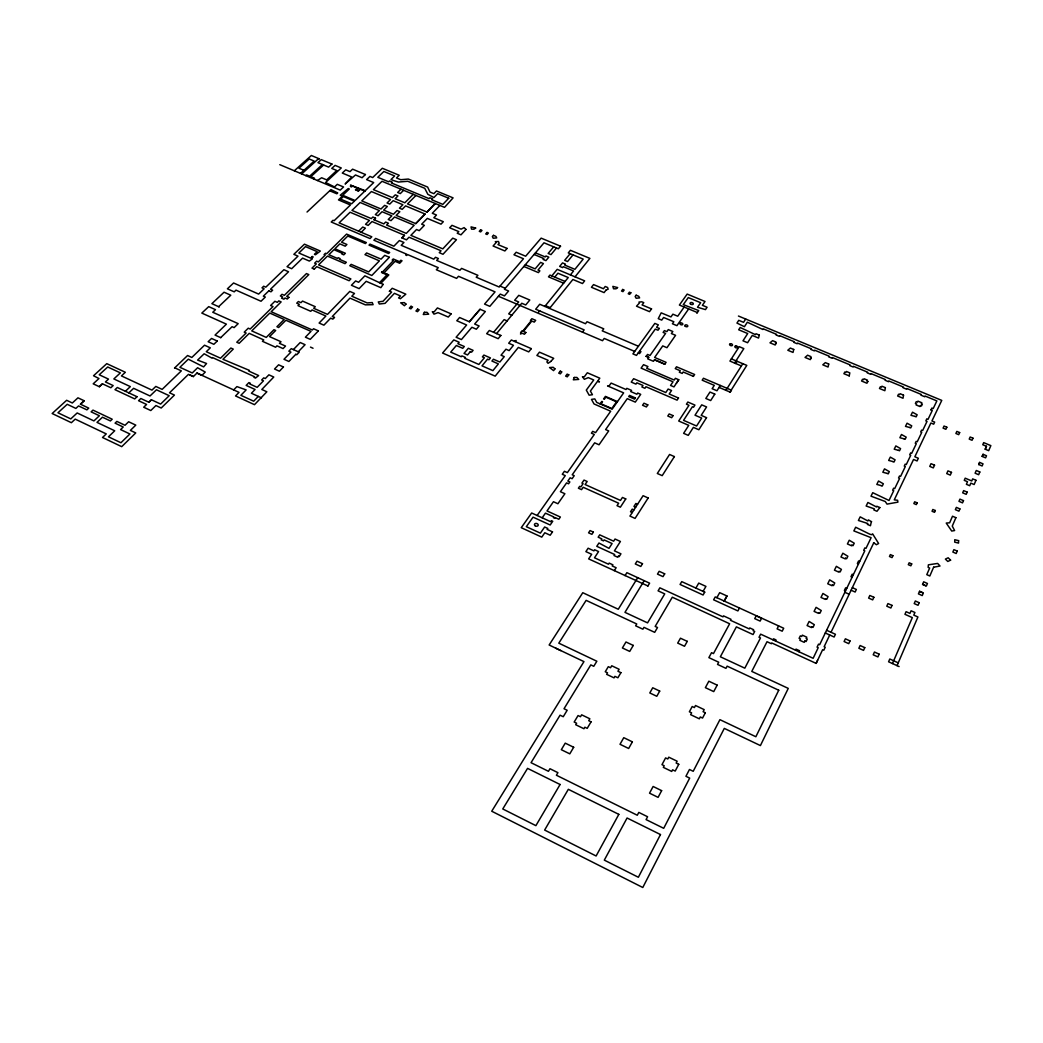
<?xml version="1.0" encoding="UTF-8"?>
<svg xmlns="http://www.w3.org/2000/svg" width="1043" height="1043" viewBox="0 0 1043 1043"><rect width="100%" height="100%" fill="white"/><g stroke="black" fill="none" stroke-linecap="round" stroke-linejoin="round"><path stroke-width="1.5" d="M871.361 521.63L870.449 525.737L867.372 524.394L867.802 523.521L858.402 520.47L860.188 516.859L867.867 520.965L868.402 519.896L871.635 521.748M979.638 462.414L978.725 464.539L982.115 465.973L983.027 463.835L979.638 462.414L978.712 464.539M982.18 456.404L983.067 454.305L986.509 455.752L985.609 457.851L982.18 456.404L983.067 454.305M985.218 449.22L986.469 446.287L982.767 444.735L983.679 442.623L990.85 445.622L988.686 450.667L985.218 449.22L986.469 446.287M897.045 665.643L917.918 616.974L913.785 615.122L914.92 612.489L911.074 610.781L909.939 613.401L906.093 611.68L904.946 614.314L912.325 617.612L892.469 663.557M919.535 591.316L918.427 593.884L922.234 595.579L923.342 593.011L919.535 591.316L922.612 592.659M922.56 584.354L923.668 581.811L927.449 583.493L926.353 586.023L922.56 584.354L925.61 585.723M555.632 648.12L583.95 661.614L491.735 811.232L642.788 887.502L724.298 728.392L760.412 745.576L788.26 688.393L751.781 671.405L767.022 641.719L771.403 643.727L771.781 642.983L816.108 663.374L817.556 660.31M738.431 316.029L941.764 400.395L931.934 420.981L934.671 422.115L933.694 424.188L930.891 423.015L914.841 456.769L918.348 458.268L917.071 460.967L913.551 459.481L894.268 499.858L897.606 500.275L897.919 502.139L887.032 504.121L885.246 501.5L871.009 496.181L872.73 492.687L889.014 500.471L893.721 490.679L892.652 490.223L893.616 488.202L894.685 488.659L899.614 478.424L898.545 477.968L899.509 475.986L900.565 476.442L905.324 466.534L904.268 466.091L905.207 464.135L906.263 464.591L910.735 455.283L909.692 454.826L910.617 452.91L911.66 453.353L916.302 443.705L915.259 443.262L916.171 441.372L917.214 441.815L921.725 432.415L920.695 431.985L921.595 430.12L922.625 430.55L927.031 421.398L925.832 420.903L926.823 418.843L928.022 419.338L932.273 410.486L931.086 409.99L931.777 408.517M816.161 663.4L822.627 649.711L823.787 650.245L825.222 647.234L824.126 646.725L829.733 635.004M831.023 632.28L873.773 542.764M931.073 409.99L931.999 408.061L933.198 408.556L936.862 400.929L925.115 396.053L924.776 396.757L920.917 395.154L921.269 394.45L906.902 388.491L906.55 389.182L903.121 387.761L903.473 387.07L888.858 380.995L888.493 381.686L885.09 380.265L885.442 379.574L871.022 373.59L870.657 374.281L867.268 372.873L867.633 372.182L853.461 366.302L853.083 366.98L849.719 365.571L850.084 364.894L832.405 357.553L832.027 358.231L828.677 356.836L829.055 356.158L814.7 350.2L814.309 350.865L810.972 349.483L811.363 348.818L797.556 343.082L797.152 343.747L793.827 342.365L794.231 341.7L779.838 335.716L779.434 336.381L776.122 335.012L776.54 334.347L763.307 328.858L762.889 329.51L747.336 322.222L744.428 326.707L736.945 323.082L738.757 320.331L743.542 322.326L745.693 319.041M799.016 651.797L799.538 650.741L796.044 649.124L795.522 650.18M775.444 640.963L775.979 639.907L773.58 638.811L773.046 639.854M778.6 625.917L777.1 628.864L782.198 631.198L783.697 628.238L715.224 596.935L713.621 599.803L737.896 610.924L739.474 608.017M849.211 375.923L849.823 372.886L846.434 371.477L845.899 372.429L844.856 371.986L843.891 373.707L849.25 375.871M724.116 601.003L726.906 595.957M724.233 601.055L727.023 596.009L719.67 592.659L716.854 597.678M703.086 591.381L705.928 586.388L698.732 583.102L695.877 588.083M647.82 586.114L649.606 583.18L626.882 572.672L625.031 575.632M644.183 580.69L624.966 612.358L647.56 622.88L664.73 593.897L658.081 590.833L659.867 587.835L722.995 616.856L723.529 615.878L731.039 619.333L730.517 620.311L749.278 628.929L749.8 627.951L753.594 629.698L753.085 630.676L754.689 631.419L753.059 634.548L736.384 626.869L720.348 656.777L744.819 668.172L760.49 637.964L759.017 637.286L760.647 634.157L813.136 658.289L818.22 647.69L817.06 647.155L818.507 644.157L819.668 644.691L864.79 550.834L863.695 550.339L864.869 547.901L865.977 548.383L871.114 537.693L853.852 530.9L855.664 527.236L869.992 534.29L871.909 534.681L872.613 533.847L878.61 543.507L876.394 544.707L873.578 542.673M637.716 577.653L618.277 609.255L582.776 592.711L549.139 644.991L560.795 650.61M729.983 392.051L746.801 365.376L731.365 358.87M614.275 570.677L616.139 567.731L612.202 565.932L612.906 564.824L609.177 563.116L608.473 564.211L594.51 557.796L598.565 551.564L594.627 549.752L593.91 550.86L588.135 548.214L585.892 551.63L591.668 554.289L588.656 558.892L647.912 585.97M725.915 390.317L742.812 363.694M720.348 385.467L716.958 390.76L712.134 388.7L714.286 385.362L702.187 380.2L703.451 378.257L731.456 390.199L730.217 392.155L719.096 387.409M734.572 363.042L743.828 348.597L739.226 346.667L729.931 361.087L741.39 365.924M735.654 363.499L737.075 361.282M693.347 376.432L694.625 374.502L676.503 366.784L675.251 368.622L680.271 370.76L679.306 372.195L682.213 373.433L683.178 371.999L693.386 376.354M676.399 383.25L678.758 379.743L675.395 378.309L674.208 380.056L646.699 368.27L647.912 366.549L643.544 364.672L641.106 368.127L673.022 381.803L670.558 385.441L673.961 386.901L678.771 379.756M646.256 356.263L648.733 357.319L647.664 358.831L653.426 361.295L654.496 359.77L664.795 364.216L666.099 362.338L654.626 357.462L662.735 345.898L666.946 347.697L675.577 335.311L671.392 333.551L672.826 331.505L668.289 329.588L666.855 331.635L664.417 330.605L663.126 332.43L665.59 333.421L650.024 355.494L647.547 354.437L646.165 356.393M696.867 313.252L698.732 310.579L683.282 304.634L688.276 297.581L700.661 302.718L697.506 307.255L705.472 309.615L707.089 307.255L702.382 305.299L705.016 301.492L687.168 294.087L679.384 305.051L697.363 312.548M542.177 517.81L545.45 513.143L553.885 516.989L553.429 517.654L554.824 518.293L555.28 517.628L558.839 519.258L560.378 517.028L547.001 510.927L553.455 501.722L557.901 503.743L564.889 493.73L560.404 491.696L566.584 482.896L568.565 483.783L569.856 481.944L567.848 481.045L570.117 477.798L572.125 478.698L574.224 475.686L572.229 474.787L594.653 442.832L599.034 444.774L608.695 430.915L605.618 429.573L627.286 398.635L635.304 402.116L640.702 394.345L637.703 393.042L636.882 394.215L630.728 391.555L631.55 390.382L626.843 388.348L626.009 389.521L611.133 383.081L609.086 385.936L607.587 385.91L623.636 392.872L612.163 409.156L596.752 402.429L594.784 398.908L591.498 399.391L594.028 403.954L610.69 411.229L595.592 432.623L592.698 431.359L591.407 433.184L594.301 434.462L567.379 472.609L564.419 471.293L562.294 474.278L565.267 475.621L537.119 515.49M688.667 308.924L676.933 325.651L672.409 323.76L673.843 321.739L663.609 317.489L661.731 320.11L658.25 318.65L661.197 312.848L670.949 316.929L672.891 314.178L677.741 316.212L684.169 307.046M600.051 403.863L601.824 401.399L602.541 401.724L601.055 403.81L611.837 408.517L616.569 401.816L605.827 397.135L604.301 399.26L603.584 398.947L605.409 396.392L617.469 401.633M582.45 332.13L584.158 329.888L535.685 309.21L539.726 304.256L585.488 323.721L587.04 321.713L603.754 328.819L602.228 330.853L638.407 346.25M549.544 308.428L572.881 279.498L582.502 283.54L584.641 280.854L557.21 269.355L551.825 275.887M575.032 276.825L589.895 258.39L570.43 250.307L568.279 252.914L583.193 259.12L574.902 269.329L564.667 265.052L565.436 264.114L562.542 262.901L559.674 266.369L562.581 267.595L563.324 266.695L573.572 270.984L570.391 274.883M514.499 341.361L516.063 340.461L515.112 341.622M539.414 310.801L538.488 311.948L539.857 310.983M544.811 306.42L568.239 277.542L557.94 273.227L554.759 277.112M573.024 254.883L567.561 261.532L564.667 260.333L570.143 253.684M496.559 333.604L521.761 303.265L525.724 304.96L529.792 300.032L518.775 295.338L514.668 300.241L518.658 301.948L508.71 313.865L511.839 315.208M493.574 332.3L504.147 319.627L507.341 320.996M556.493 248.012L550.965 254.609L548.149 253.436L553.703 246.852M469.337 321.739L480.041 309.263L485.334 311.531L474.669 324.047L479.115 325.964L476.351 329.21L471.905 327.28L461.423 339.562L456.104 337.241L466.625 324.999L456.795 320.736L459.585 317.515L469.389 321.766L480.106 309.289M389.352 291.349L392.22 288.285L405.831 294.178L400.382 298.728L398.569 297.933L400.434 295.925L394.423 293.318L385.076 303.344L379.326 304.021L378.27 301.935L383.042 301.271L391.633 292.105L389.495 291.193M379.443 282.757L387.461 274.348M380.799 283.357L388.817 274.935L381.881 272.106M381.986 271.988L381.516 272.484L386.992 274.844M382.246 272.262L393.433 260.581L392.168 260.046L393.211 258.964L399.521 261.663L400.851 260.268L402.037 260.776L399.678 263.253L395.101 261.298L383.915 272.979M258.325 396.418L253.71 401.216L240.868 395.31L246.148 389.899L236.917 386.601L233.645 389.913M298.246 351.778L305.077 344.698L300.215 342.521L293.37 349.588M439.898 205.432L432.297 213.267L436.469 215.014L433.862 217.726L443.327 221.703L441.006 224.154L427.317 218.404L421.685 224.206L424.358 225.34L419.234 230.659L416.522 229.512L410.877 235.353L442.806 248.86L452.753 238.156L456.456 239.721L443.001 254.27L439.259 252.68L441.033 250.776L409.025 237.217L406.483 239.851L401.933 237.908L404.475 235.288L372.038 221.546L368.153 225.405L365.532 224.297L369.431 220.438L350.083 212.237L339.118 222.863L371.803 236.787L370.03 238.56L331.231 222.016L333.043 220.282L334.099 220.725L350.435 204.976L338.467 199.904L342.417 196.149L340.24 195.224L348.258 188.548L349.327 188.992L342.704 195.289L355.076 200.504L373.694 182.564L366.614 179.605L369.952 176.41L372.664 177.545L382.338 168.275L399.208 175.276L396.483 177.949L400.747 179.722L408.295 179.044L427.63 187.062L430.003 192.055L433.862 193.659L436.482 190.986L453.092 197.87L444.54 207.361L382.012 181.286L373.407 189.63L392.468 197.609L395.284 194.832L397.944 195.941L395.141 198.731L404.814 202.785L413.25 194.311M415.766 223.632L425.062 214.037L405.61 205.888L402.207 209.317L399.456 208.17L402.872 204.741L393.185 200.673L389.756 204.089L387.07 202.968L390.512 199.552L371.425 191.547L361.778 200.895L380.995 208.991L384.645 205.367L387.331 206.488L383.681 210.125L393.433 214.232L397.083 210.556L399.821 211.716L396.184 215.379L415.753 223.632L425.049 214.037M426.965 212.068L435.27 203.489L426.965 212.055L407.539 203.933L415.961 195.445M401.907 237.908L404.462 235.275M361.23 232.289L365.376 228.169L362.755 227.061L358.609 231.168M375.48 218.13L373.902 219.695L383.811 223.893L385.649 222.055L388.413 223.228L386.588 225.066L406.275 233.397L414.175 225.262L394.58 216.996L390.995 220.621L388.231 219.46L391.829 215.836L382.077 211.729L378.048 215.718L375.35 214.584L379.378 210.595L360.148 202.485L351.96 210.412L371.295 218.587L372.886 217.022L375.584 218.17L374.007 219.734M403.628 190.295L400.316 193.581L397.657 192.473L400.968 189.187M314.269 269.12L316.746 266.669L349.105 280.723L350.878 278.924L318.558 264.896L327.476 256.096L344.985 263.657L346.354 262.275L339.366 259.264L340.083 258.547L338.141 257.699L337.411 258.416L328.858 254.727L333.956 249.694L342.482 253.371L341.843 254.01L343.786 254.844L345.376 253.266L334.907 248.769L339.862 243.866L345.22 246.174L346.915 244.492L341.569 242.198L347.801 236.044L365.376 243.554L366.367 242.563L346.589 234.101L326.615 253.749L325.468 253.253L324.073 254.622L325.22 255.118L318.324 261.91L316.668 261.18L314.647 263.162L316.316 263.879L312 268.129L314.334 269.146M174.507 368.049L187.571 355.52L191.821 357.462L204.532 345.207L210.295 347.827L206.279 351.713L220.542 358.205L230.881 348.036L233.267 349.105L222.941 359.3L249.433 370.408L248.782 371.06L258.651 375.558L255.483 378.074L253.997 377.397L254.622 376.771L212.576 357.606L212.029 358.153L204.154 353.773L197.609 360.109L206.566 363.499L203.62 366.901L188.314 359.183L179.891 367.292L192.251 372.964L197.596 367.749L205.262 372.077L201.951 375.35L196.958 373.055L193.346 376.588L188.47 374.346L169.514 392.794L174.442 395.075L161.209 408.022L155.928 405.544L150.792 410.538L143.712 407.226L146.581 404.462L138.55 400.708L140.844 398.504L148.862 402.246L151.444 399.782L160.635 404.071L169.214 395.701L156.463 389.782L150.023 395.975L133.621 388.322L128.81 392.872M220.699 337.645L232.081 326.707L234.114 327.606L238.182 323.656L212.759 312.261L215.484 309.667L208.717 306.629L201.821 313.096L226.396 324.151L215.041 335.09L220.764 337.671M149.201 401.946L151.444 399.782M174.742 367.827L181.326 370.865L162.16 389.378L155.811 386.431L151.965 390.121L121.431 375.91L125.343 372.273L106.777 363.655L93.531 375.754L98.968 378.518L93.192 383.824L99.346 386.718L102.436 383.798L110.845 387.735L113.179 385.571L105.421 381.947L108.498 379.104L99.228 374.776L107.716 366.993L120.375 372.873L113.843 378.935L130.336 386.614L125.395 391.281M218.652 306.681L230.777 295.208L224.049 292.223L211.885 303.656L219.304 306.981M307.033 212.029L330.957 189.604L337.723 192.942L336.824 193.789L329.692 190.778M99.346 386.718L102.462 383.811M80.441 404.189L84.157 400.747L77.951 397.826L72.332 402.989L66.648 400.29L52.15 413.523L71.38 422.702L75.213 419.13L106.269 433.901L102.514 437.499L121.718 446.652L135.746 432.936L130.375 430.394L135.786 425.127L128.654 421.763L125.017 425.27L116.881 421.424L115.069 423.158L123.23 427.017L120.571 429.573L129.906 433.992L120.936 442.74L108.472 436.808L114.717 430.785L96.986 422.376L102.462 417.2L110.402 420.942L112.214 419.221L92.97 410.121L91.119 411.855L99.398 415.753L93.922 420.916L77.169 412.963L70.781 418.895L57.952 412.78L67.208 404.306L75.865 408.413L78.551 405.936L86.895 409.86L88.746 408.126L80.441 404.189L84.183 400.734M317.45 180.53L321.635 177.753L326.681 179.878L336.785 170.517L331.765 168.418L335.077 165.381L341.27 167.962L325.625 182.473L334.49 186.958L337.28 184.337L343.564 186.971L340.227 190.113L279.785 164.664M313.747 178.966L314.53 178.249L310.84 176.697L323.63 165.016M322.443 164.52L309.641 176.189L306.642 174.924L305.847 175.641M300.514 173.399L314.165 161.065L309.21 158.979L298.937 168.21L303.93 170.309M301.714 173.907L317.906 159.253L319.471 158.901L311.349 155.498L294.309 170.791M680.479 323.004L680.023 324.034A1.486 0.926 14.7 0 0 681.939 324.842A1.486 0.926 14.7 0 0 682.709 323.734A1.486 0.926 14.7 0 0 680.805 322.926L680.479 322.991M535.463 252.836L545.215 256.917L545.997 255.991L548.814 257.165L545.919 260.62L543.09 259.433L543.846 258.547L534.081 254.453M365.259 190.686L350.474 185.132L351.426 185.537L350.422 186.475L351.504 186.932L352.495 185.98L357.319 188.001L355.441 189.8L358.466 191.065L360.33 189.265L364.789 191.143M525.32 264.739L535.15 268.872L540.6 262.393L543.429 263.579L537.992 270.059L539.87 270.854L538.41 272.601L523.834 266.473M565.071 281.454L549.935 275.091L548.488 276.838L563.637 283.214M500.027 286.069L505.229 288.285M545.45 305.651L550.169 307.659M639.594 351.048L640.963 351.634L639.568 353.577L638.199 352.99M654.496 359.77L664.821 364.176M634.679 351.426L604.21 338.44L602.515 340.696L498.437 296.264M646.23 356.302L648.707 357.345M859.68 561.473L858.572 560.978L857.372 563.468L858.48 563.963M853.317 574.693L852.196 574.198L850.984 576.727L852.105 577.222M852.34 587.652L856.368 589.464L855.143 592.033L851.114 590.234M310.488 347.11L313.043 348.258M846.76 588.343L845.625 587.835L844.387 590.416L845.521 590.925M844.856 592.307L849.185 594.249M637.586 504.238L635.878 503.482L633.948 506.481L635.643 507.25M633.935 509.884L632.241 509.127L630.52 511.774L632.227 512.543M826.604 630.272L835.43 634.287L834.139 637.012L825.3 632.984M898.297 662.879L889.796 659.007L888.584 661.784L899.118 666.581M261.48 397.852L251.428 393.25L255.079 389.482L246.161 385.402L248.899 382.598L250.385 383.289L249.746 383.954L257.165 387.344L263.488 380.812L261.676 379.978L263.736 377.866L265.274 378.57L268.898 374.828L273.774 377.044L261.806 389.469L266.852 391.777L254.479 404.671L235.535 395.949L239.03 392.377L196.958 373.055M190.113 375.05L193.385 376.549M958.582 540.639L958.556 543.09L954.723 542.151L954.749 539.713L958.582 540.639M574.237 377.462L573.324 379.821L578.722 379.417L576.87 377.436L574.237 377.462M957.213 551.082L956.183 553.52L952.859 552.06L953.889 549.635L957.213 551.082M975.974 480.288L974.149 484.539L970.824 483.131L969.703 485.712L966.379 484.304L967.5 481.723L964.254 480.341L965.205 478.176L971.763 480.966L972.663 478.88L975.974 480.288M979.833 471.984L978.66 474.721L975.101 473.209L976.287 470.484L979.833 471.984M919.157 602.698L918.036 605.292L914.203 603.584L915.337 600.99L919.157 602.698M955.896 517.68L952.272 526.102L954.619 530.548L951.724 531.056L946.223 523.051L949.651 522.791L952.507 516.22L955.896 517.68M959.912 508.906L958.934 511.174L955.375 509.649L956.353 507.38L959.912 508.906M963.497 500.627L962.52 502.869L958.973 501.344L959.951 499.115L963.497 500.627M967.174 492.113L966.209 494.33L962.676 492.817L963.641 490.614L967.174 492.113M933.628 567.196L929.821 575.997L926.784 574.654L929.652 568.044L928.14 567.379L928.374 564.837L937.644 563.429L940.03 566.023L933.628 567.196M972.989 438.19L972.05 440.289L969.221 439.103L970.159 437.004L972.989 438.19M879.132 654.157L877.906 656.934L873.213 654.795L874.451 652.031L879.132 654.157M892.039 605.396L890.865 608.017L886.785 606.192L887.958 603.584L892.039 605.396M951.503 472.362L950.277 475.113L946.718 473.6L947.957 470.862L951.503 472.362M935.336 510.535L934.528 512.322L932.051 511.253L932.846 509.466L935.336 510.535M911.712 563.898L910.865 565.814L908.297 564.693L909.157 562.777L911.712 563.898M864.777 647.625L863.526 650.389L858.858 648.264L860.11 645.513L864.777 647.625M959.664 432.584L958.713 434.67L955.896 433.484L956.848 431.398L959.664 432.584M917.136 502.843L916.315 504.616L913.851 503.56L914.672 501.787L917.136 502.843M934.554 465.165L933.289 467.89L929.756 466.39L931.021 463.679L934.554 465.165M892.899 555.71L892.026 557.614L889.47 556.493L890.344 554.589L892.899 555.71M873.878 597.287L872.678 599.881L868.623 598.069L869.823 595.475L873.878 597.287M850.019 640.923L848.754 643.661L844.1 641.536L845.378 638.811L850.019 640.923M946.848 427.213L945.884 429.299L943.081 428.125L944.045 426.039L946.848 427.213M879.849 507.563L876.967 511.279L873.838 509.923L874.36 508.867L866.146 506.024L867.893 502.478L876.459 506.95L876.811 506.246L879.849 507.563M804.922 640.989L804.257 642.332L799.812 640.298L800.476 638.955L799.107 638.329L800.333 635.865L801.689 636.491L802.354 635.161L806.774 637.182L806.135 638.499L807.295 639.059L806.083 641.523L804.922 640.989M811.845 626.856L811.493 627.573L807.086 625.565L809.12 621.445L814.322 624.692L813.005 627.391L811.845 626.856M818.807 612.671L818.468 613.362L814.088 611.381L816.095 607.339L821.258 610.533L819.954 613.18L818.807 612.671M825.665 598.708L825.326 599.399L820.984 597.443L822.94 593.467L828.077 596.622L826.799 599.23L825.665 598.708M832.379 585.032L832.04 585.71L827.738 583.78L829.667 579.869L834.752 582.972L833.5 585.54L832.379 585.032M839.054 571.408L838.728 572.072L834.452 570.169L836.356 566.323L841.414 569.387L840.176 571.916L839.054 571.408M845.534 558.227L845.208 558.879L840.958 557.001L842.835 553.22L847.855 556.245L846.642 558.722L845.534 558.227M851.935 545.163L851.623 545.802L847.411 543.951L849.25 540.235L854.243 543.207L853.044 545.645L851.935 545.163M881.179 485.595L876.811 484.434L878.506 481.006L883.356 483.783L882.235 486.064L881.179 485.595M887.163 473.405L882.834 472.257L884.503 468.868L889.314 471.619L888.219 473.861L887.163 473.405M892.964 461.58L888.662 460.432L890.318 457.108L895.09 459.82L894.007 462.023L892.964 461.58M898.479 450.328L894.216 449.207L895.833 445.922L900.578 448.62L899.522 450.772L898.479 450.328M904.125 438.842L899.887 437.721L901.478 434.501L906.198 437.16L905.155 439.286L904.125 438.842M909.692 427.487L905.493 426.378L907.071 423.197L911.738 425.831L910.722 427.917L909.692 427.487M915.128 416.418L910.956 415.323L912.508 412.194L917.149 414.788L916.145 416.848L915.128 416.418M920.461 405.558L919.965 406.548L916.093 404.932L916.575 403.941L915.389 403.445L916.289 401.633L917.475 402.129L917.957 401.151L921.829 402.754L921.347 403.745L922.364 404.162L921.464 405.975L920.461 405.558M778.743 690.231L755.862 736.736L719.918 719.67L693.204 771.298L689.475 769.486L685.929 776.292L689.684 778.104L663.7 828.311L646.073 819.602L647.586 816.747L638.811 812.406L637.286 815.248L556.401 775.236L557.927 772.667L549.974 768.73L548.435 771.298L531.043 762.694L560.065 715.185L563.246 716.724L567.17 710.27L564.015 708.745L590.807 664.886L593.767 666.294L596.844 661.236L558.8 643.166L586.127 600.364L636.738 623.975L635.643 625.813L642.892 629.19L643.974 627.351L654.691 632.345L657.507 627.521L655.173 626.426L672.305 597.209L729.631 623.766L713.477 653.57L711.561 652.683L708.875 657.625L718.718 662.227L717.545 664.417L725.967 668.354L727.14 666.151L778.743 690.231M424.371 312.313L423.249 314.517L428.66 314.191L426.991 312.313L424.371 312.313M903.525 395.141L903.029 398.243L897.632 396.001L898.531 394.241L899.601 394.684L900.096 393.706L903.525 395.141M660.48 834.556L638.368 877.267L604.314 860.123L627.078 817.999L660.48 834.556M885.377 387.644L884.855 390.708L879.471 388.491L880.396 386.744L881.452 387.188L881.961 386.223L885.377 387.644M761.573 618.303L760.112 621.093L754.728 618.629L756.201 615.839L761.573 618.303M705.342 712.747L702.552 718.053L700.296 716.971L699.332 718.81L690.622 714.664L691.6 712.838L689.371 711.782L692.2 706.515L694.416 707.558L695.512 705.511L704.194 709.631L703.099 711.691L705.342 712.747M678.771 764.31L675.199 771.077L672.592 769.812L671.718 771.442L663.322 767.361L664.195 765.731L661.979 764.662L665.59 757.922L667.794 758.991L668.772 757.179L677.129 761.221L676.164 763.046L678.771 764.31M717.167 685.134L713.738 691.6L705.381 687.663L708.836 681.209L717.167 685.134M661.64 790.646L658.094 797.36L649.541 793.175L653.127 786.474L661.64 790.646M867.841 381.503L866.916 383.237L861.57 381.008L862.509 379.274L863.565 379.717L864.086 378.752L867.489 380.174L866.968 381.138L867.841 381.503M618.825 814.361L596.114 855.99L544.642 830.059L568.331 789.316L618.825 814.361M632.371 741.847L628.655 748.483L620.011 744.285L623.766 737.675L632.371 741.847M687.272 641.367L684.521 646.269L677.702 643.088L680.466 638.212L687.272 641.367M659.711 691.079L656.79 696.281L649.802 692.956L652.735 687.767L659.711 691.079M704.716 592.124L703.099 594.992L680.075 584.458L681.744 581.629L704.716 592.124M828.716 364.02L828.064 367.032L822.784 364.828L825.352 362.625L828.716 364.02M560.078 784.505L535.893 825.652L502.765 808.964L527.562 768.378L560.078 784.505M811.285 357.932L810.281 359.626L805.027 357.436L807.582 355.22L810.959 356.628L810.398 357.566L811.285 357.932M573.689 747.27L569.791 753.854L561.317 749.708L565.241 743.151L573.689 747.27M591.055 721.834L587.209 728.366L584.849 727.219L583.95 728.744L575.697 724.729L576.61 723.216L574.171 722.03L578.07 715.55L580.495 716.724L581.642 714.82L589.856 718.783L588.721 720.7L591.055 721.834M620.911 672.657L617.899 677.767L614.927 676.359L614.04 677.859L606.622 674.326L607.521 672.826L605.253 671.757L608.304 666.673L610.559 667.742L611.746 665.773L619.125 669.28L617.951 671.262L620.911 672.657M633.27 645.421L629.711 651.419L622.397 647.964L625.969 641.993L633.27 645.421M664.691 573.833L663.009 576.636L657.481 574.106L659.176 571.303L664.691 573.833M793.736 349.457L793.032 352.43L787.804 350.252L790.372 348.062L793.736 349.457M776.201 343.316L775.184 344.985L769.982 342.821L772.602 340.657L775.927 342.039L775.366 342.964L776.214 343.316M642.501 563.689L640.793 566.466L635.291 563.95L637.025 561.173L642.501 563.689M618.382 556.206L617.73 557.236L614.014 555.528L614.666 554.511L596.779 546.323L598.943 543.012L608.995 548.357L612.098 543.559L604.106 539.909L603.48 540.874L601.198 539.831L601.824 538.866L598.174 537.197L599.712 534.85L613.623 541.187L615.031 539.022L620.416 541.473L614.418 550.847L620.937 553.82L619.19 556.584L618.382 556.206M706.528 417.669L698.849 429.742L693.373 427.369L688.263 435.361L683.621 433.34L688.758 425.361L678.706 421.007L688.98 405.284L686.437 404.189L687.845 402.037L694.925 405.088L693.53 407.239L692.396 406.757L683.556 420.355L696.607 426.013L701.665 418.074L695.029 415.205L701.704 404.853L706.58 406.953L701.196 415.362L706.528 417.669M759.317 335.129L758.535 338.049L752.264 335.429L747.583 342.73L742.994 340.813L747.701 333.538L738.679 329.771L740.178 327.476L755.432 334.66L756.019 333.747L759.317 335.129M648.159 497.98L635.07 518.41L629.946 516.089L643.088 495.699L648.159 497.98M714.807 394.111L710.687 400.551L705.824 398.465L709.97 392.051L714.807 394.111M674.391 456.599L662.201 475.647L657.312 473.483L669.567 454.474L674.391 456.599M625.761 498.932L620.363 507.198L617.026 505.686L618.642 503.221L583.193 487.277L581.564 489.636L578.396 488.215L579.673 486.364L580.86 486.898L583.102 483.639L581.929 483.105L584.015 480.08L587.17 481.501L585.084 484.526L620.481 500.431L622.449 497.446L625.761 498.932M593.376 532.086L591.889 534.342L588.565 532.83L590.064 530.574L593.376 532.086M673.035 415.622L671.666 417.695L667.794 416.014L669.176 413.941L673.035 415.622M678.498 398.009L677.076 400.147L645.969 386.744L644.9 388.283L641.901 386.992L642.97 385.454L636.856 382.82L635.943 384.111L631.25 382.09L633.649 378.7L665.773 392.533L668.133 389.039L671.536 390.512L669.189 394.006L678.498 398.009M647.807 404.88L646.399 406.939L642.553 405.271L643.961 403.211L647.807 404.88M552.503 531.865L550.196 535.228L544.811 532.751L541.773 537.132L521.239 527.693L531.669 513L550.639 521.683L551.356 520.653L552.751 521.278L550.183 524.994L533.064 517.159L526.324 526.689L540.378 533.142L544.655 527.002L547.797 528.436L547.132 529.401L552.503 531.865M635.383 397.931L634.548 399.13L628.707 396.601L629.542 395.401L635.383 397.931M659.267 328.441L658.003 330.227L655.304 329.093L636.491 355.402L632.918 353.877L654.835 323.395L658.329 324.868L656.582 327.306L659.267 328.441M599.386 381.738L597.339 381.555L590.403 391.06L592.45 394.71L589.152 395.193L586.309 390.095L593.728 379.991L588.291 377.631L584.328 379.287L582.424 376.758L584.197 376.953L587.313 372.768L599.803 378.179L597.73 381.021L599.386 381.738M651.536 308.897L649.528 311.661L636.504 306.199L639.411 303.018L638.916 302.105L641.732 301.792L643.779 302.639L642.084 304.934L651.536 308.897M636.152 295.208L635.174 296.525L636.152 298.259L639.633 297.894L638.694 296.264L636.152 295.208M568.787 374.828L567.288 376.823L565.658 376.119L567.157 374.124L568.787 374.828M630.846 292.783L629.659 294.361L628.225 293.761L629.411 292.183L630.846 292.783M560.247 371.165L558.735 373.146L560.365 373.85L561.877 371.869L560.247 371.165M622.71 289.459L621.511 291.036L622.945 291.636L624.144 290.058L622.71 289.459M554.941 368.857L553.585 370.63L549.544 367.54L553.181 367.292L554.941 368.857M550.769 361.452L548.07 363.316L546.871 361.921L548.123 360.304L536.884 355.441L539.466 352.169L553.703 358.323L550.769 361.452M606.192 289.889L604.093 292.601L591.433 287.281L593.545 284.596L603.454 288.742L605.201 286.486L607.6 287.49L608.16 289.224L606.192 289.889M531.317 348.636L528.723 351.895L518.345 347.41L495.19 376.145L442.558 353.029L453.809 339.914L459.142 342.247L457.89 343.708L464.304 346.511L462.766 348.31L456.352 345.507L450.706 352.13L461.228 356.732L461.919 355.898L465.452 357.449L464.761 358.284L478.854 364.463L484.395 357.762L482.401 356.889L483.9 355.076L490.445 357.932L488.945 359.757L487.537 359.144L482.022 365.858L492.896 370.63L498.371 363.877L491.931 361.061L493.43 359.235L499.858 362.038L504.251 356.628L501.044 355.22L505.946 349.209L509.14 350.604L513.456 345.285L508.697 343.225L511.344 339.992L531.317 348.636M525.855 332.482L524.433 334.242L521.982 333.173L520.47 333.995L521.357 332.913L520.587 332.587L522.008 330.827L522.778 331.152L531.2 320.788L530.444 320.462L531.878 318.702L535.685 320.344L534.264 322.104L531.8 321.048L523.377 331.413L525.855 332.482M500.849 335.455L498.189 338.675L486.664 333.682L489.35 330.475L500.849 335.455M470.341 351.621L467.551 354.946L464.031 353.408L468.333 348.271L473.105 350.357L471.579 352.169L470.341 351.621M560.534 246.187L558.357 248.782L544.003 242.81L504.421 289.237L508.58 291.01L504.447 295.886L500.275 294.1L489.832 306.342L484.565 304.087L495.047 291.871L458.49 276.278L456.599 278.39L436.339 269.746L438.256 267.66L407.578 254.57L406.731 255.47L405.766 255.053L406.614 254.166L373.889 240.216L375.649 238.43L393.889 246.2L399.378 240.555L403.941 242.484L401.216 245.327L433.771 259.172L435.505 257.295L438.412 258.534L436.665 260.411L459.885 270.28L461.593 268.39L477.903 275.326L476.221 277.229L499.206 287.021L523.469 258.755L513.977 254.766L516.181 252.237L525.659 256.213L541.161 238.143L560.534 246.187M507.094 248.43L504.877 250.959L493.078 246.005L496.116 242.602L495.308 241.65L498.476 241.507L499.167 243.267L497.98 244.61L507.094 248.43M451.111 313.852L448.307 317.059L438.073 312.626L433.979 314.139L432.324 311.74L434.071 311.948L437.421 307.933L451.111 313.852M493.482 235.353L492.374 236.578L493.196 238.221L496.69 237.908L495.92 236.37L493.482 235.353M417.63 309.132L415.948 310.997L417.5 311.661L419.182 309.81L417.63 309.132M487.042 232.459L485.712 233.932L487.081 234.506L488.411 233.032L487.042 232.459M480.601 229.851L479.272 231.324L480.64 231.898L481.983 230.425L480.601 229.851M411.02 306.303L409.325 308.154L410.89 308.832L412.572 306.968L411.02 306.303M405.949 304.1L404.423 305.742L400.681 302.809L404.332 302.613L405.949 304.1M465.96 229.434L460.98 234.831L457.225 233.254L458.816 231.624L449.676 227.778L451.984 225.327L461.11 229.147L464.109 227.609L465.96 229.434M383.185 284.387L380.851 287.659L366.197 281.31L359.144 288.624L351.426 285.274L355.611 280.971L358.623 282.275L364.867 275.834L383.185 284.387M448.712 198.261L442.819 204.376L431.75 199.761L432.571 198.913L429.833 197.779L429.012 198.613L391.373 182.942L392.22 182.108L389.495 180.987L388.648 181.808L377.814 177.297L383.863 171.469L394.658 175.954L391.021 179.5L393.733 180.622L398.387 182.043L407.813 181.273L424.762 188.314L427.826 194.285L433.888 197.557L437.682 193.672L448.712 198.261M334.464 317.45L332.847 319.119L330.67 318.154L323.904 325.168L319.106 323.043L325.885 316.042L312.079 309.954L310.749 311.296L297.985 305.651L299.315 304.321L296.733 303.174L298.376 301.531L300.958 302.666L302.535 301.088L315.273 306.694L313.708 308.298L327.502 314.373L349.783 291.401L354.49 293.461L351.817 296.225L367.175 302.939L372.247 302.561L373.12 304.673L365.363 304.856L349.979 298.129L332.287 316.485L334.464 317.45M283.461 366.993L279.394 371.217L274.531 369.013L278.611 364.802L283.461 366.993M295.808 354.307L288.885 361.478L283.983 359.274L290.919 352.117L288.846 351.178L291.297 348.649L299.211 352.208L296.773 354.737L295.808 354.307M318.376 330.892L310.24 339.34L305.39 337.189L310.997 331.4L285.886 320.24L278.65 327.502L276.916 326.733L284.165 319.471L269.798 313.083L251.741 330.892L266.252 337.411L273.944 329.705L275.678 330.488L269.563 336.615L280.997 341.739L279.433 343.33L285.534 346.067L283.07 348.584L276.956 345.833L275.6 347.228L262.393 341.283L263.762 339.914L249.225 333.369L239.147 343.316L236.774 342.234L246.148 333.017L244.231 332.156L248.273 328.193L250.177 329.04L273.031 306.564L270.606 305.495L274.909 301.284L277.321 302.353L278.807 300.879L281.128 301.909L271.193 311.714L312.352 330.005L313.565 328.754L318.376 330.892M389.352 257.308L371.803 275.495L349.796 265.73L351.165 264.348L368.674 271.91L379.404 260.841L364.972 254.648L366.641 252.954L381.06 259.133L384.737 255.339L389.352 257.308M389.534 252.458L388.557 253.475L369.026 245.118L370.017 244.114L389.534 252.458M288.95 297.372L287.294 299.015L285.065 298.024L283.892 299.185L281.571 298.155L282.744 297.007L280.345 295.951L282.001 294.309L284.348 295.338L306.459 273.579L308.806 274.596L286.721 296.395L288.95 297.372M312.196 256.513L310.579 258.09L298.859 253.019L305.521 246.604L317.189 251.65L314.425 254.349L315.416 254.779L320.357 251.05L304.439 244.179L293.852 254.336L297.985 256.135L287.047 266.682L291.675 268.703L302.587 258.129L309.367 261.076L312.365 258.86L311.57 258.521L313.2 256.943L312.196 256.513M217.283 341.048L213.841 344.307L208.144 341.726L211.56 338.454L217.283 341.048M268.82 290.854L263.344 296.173L265.326 297.046L261.011 301.244L235.992 290.137L234.206 291.831L227.387 288.807L233.58 282.992L258.638 294.087L264.127 288.794L262.002 287.855L263.683 286.238L265.809 287.164L283.892 269.72L288.533 271.754L270.502 289.237L272.64 290.176L270.971 291.805L268.82 290.854M354.359 201.195L351.66 203.789L340.67 199.148L343.395 196.566L354.359 201.195M357.788 188.196L356.067 189.852L358.271 190.778L359.991 189.122L357.788 188.196M137.024 396.718L134.73 398.908L114.991 389.678L117.324 387.501L137.024 396.718M365.428 174.533L362.077 177.714L355.494 174.963L345.142 184.024L351.726 176.997L342.3 173.06L345.728 169.853L349.979 171.626L352.599 169.175L365.428 174.533M331.948 164.064L328.636 167.115L317.959 162.643L321.257 159.644L331.948 164.064M617.547 287.581L616.022 288.82L613.545 288.781L612.828 286.369L617.547 287.581M475.634 228.039L474.004 229.199L471.54 229.147L471.045 226.879L475.634 228.039M950.59 560.143L947.813 561.46L945.388 559.1L948.152 557.783L950.59 560.143M730.452 343.747L730.139 343.825A1.499 0.939 16 0 0 729.605 344.633L729.709 344.881A1.499 0.939 16 0 0 731.651 345.702A1.499 0.939 16 0 0 732.395 344.568A1.499 0.939 16 0 0 730.452 343.747M735.706 345.95L735.393 346.028A1.512 0.939 16.2 0 0 734.859 346.837L734.976 347.097A1.512 0.939 16.2 0 0 736.919 347.906A1.512 0.939 16.2 0 0 737.649 346.771A1.512 0.939 16.2 0 0 735.706 345.95M535.098 525.75A1.917 1.382 12.8 0 0 538.201 525.281A1.917 1.382 12.8 0 0 535.698 523.443A1.917 1.382 12.8 0 0 535.098 525.75M690.453 303.969A1.656 1.004 14.8 0 0 693.217 304.165A1.656 1.004 14.8 0 0 691.483 302.483A1.656 1.004 14.8 0 0 690.453 303.969M685.199 326.198A1.486 0.926 14.9 0 0 687.702 326.368A1.486 0.926 14.9 0 0 686.138 324.842A1.486 0.926 14.9 0 0 685.199 326.198"/></g></svg>
